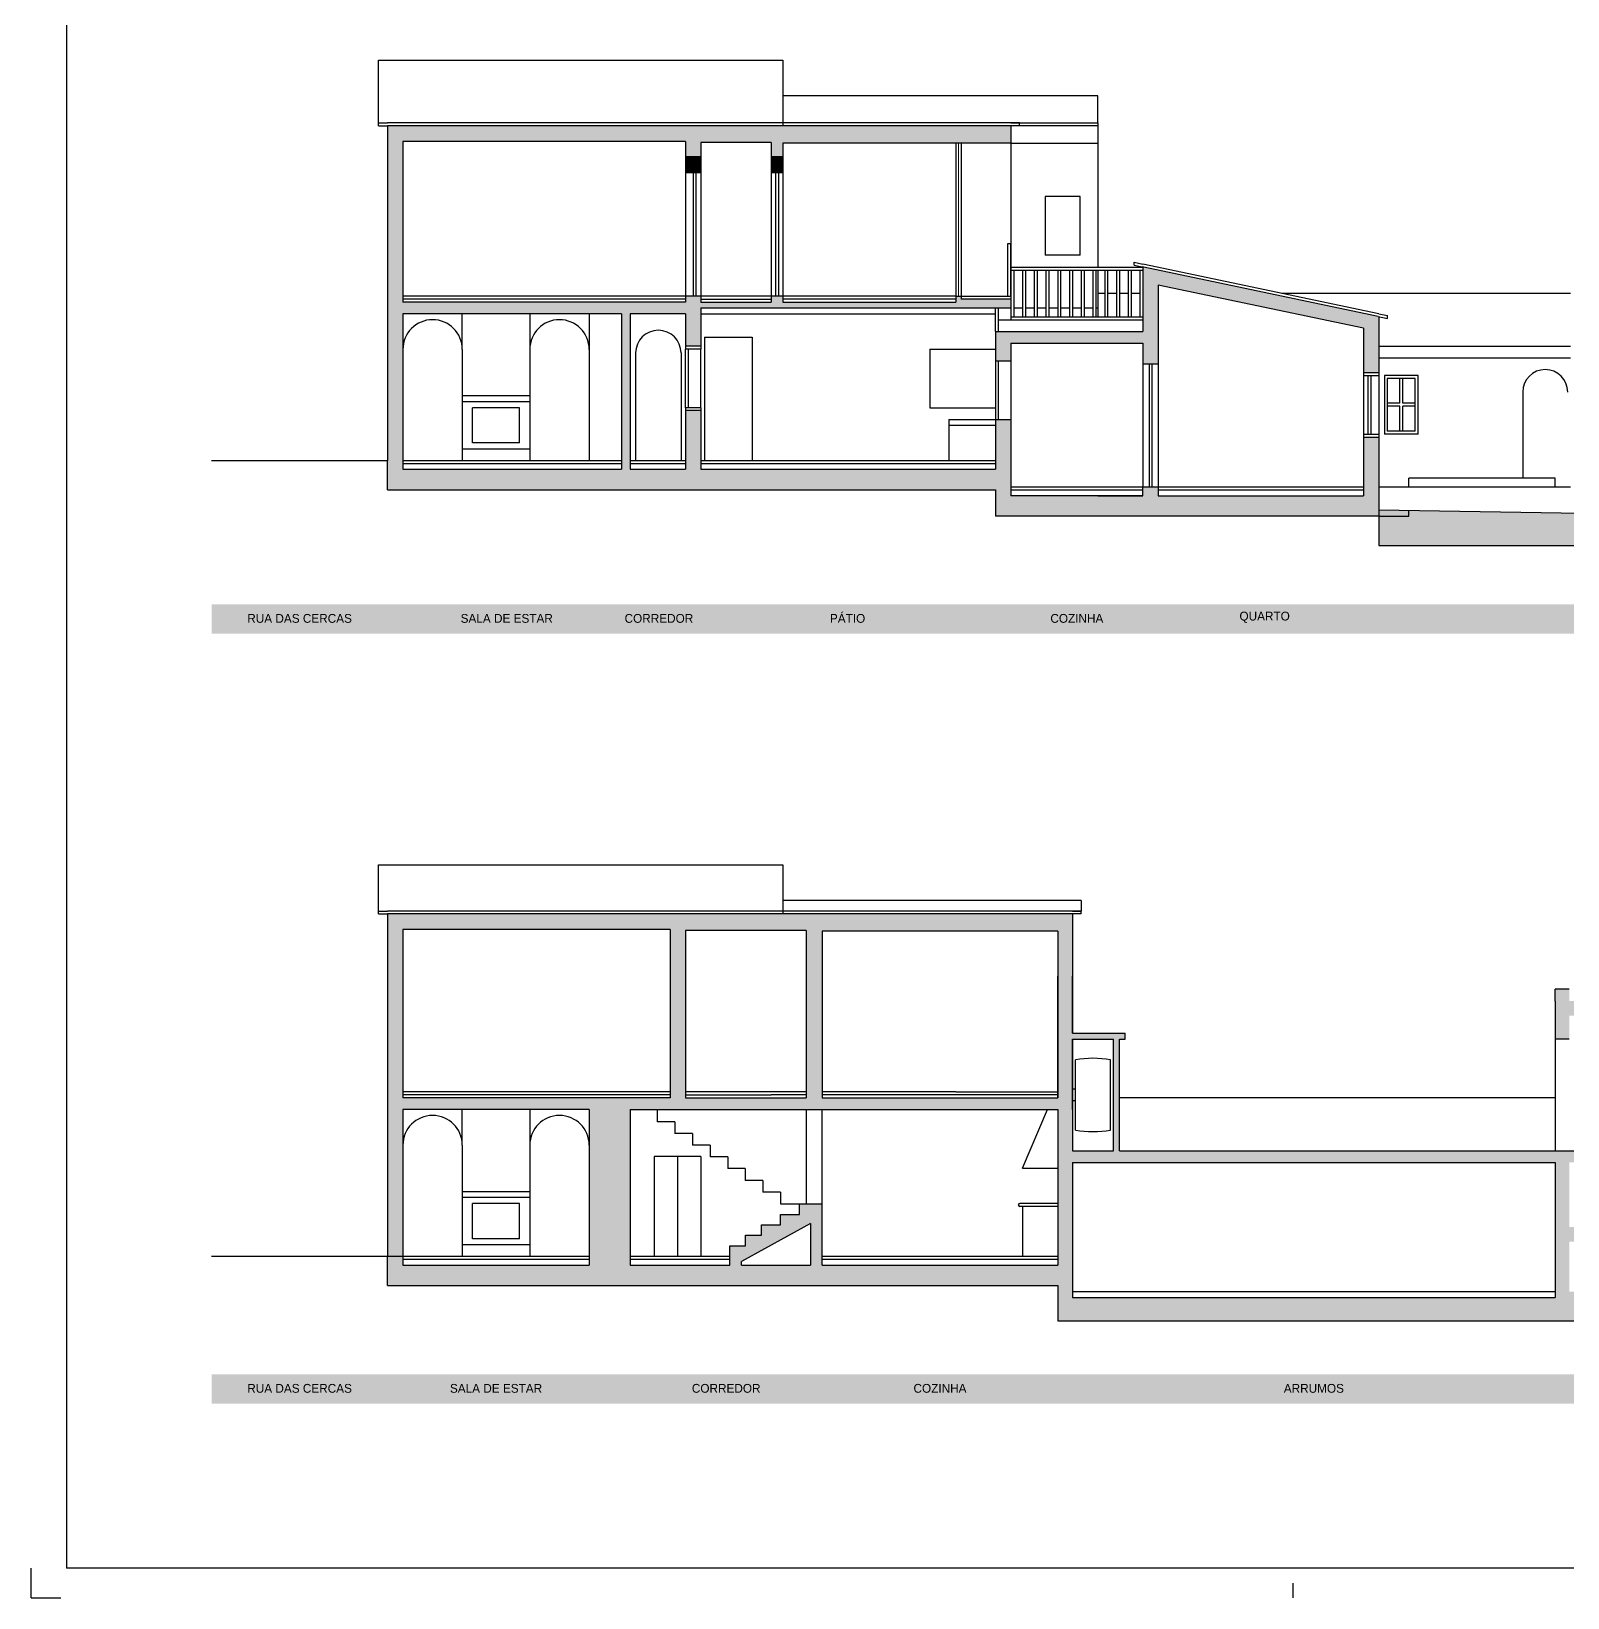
# Model space of a CAD drawing. Header units: metres. Extents: x 0 to 84.5, y 0 to 59.4.
# Drawn here: x 0 to 26.18, y 0 to 26.69 of the extents above; entities that cross this region are included whole.
import ezdxf
from ezdxf.xclip import XClip

# ---------------------------------------------------------------- set-up
doc = ezdxf.new("R2010")
doc.units = ezdxf.units.M
doc.header["$MEASUREMENT"] = 0
doc.header["$XCLIPFRAME"] = 0
doc.set_wipeout_variables(frame=1)
doc.linetypes.add('Wipeout_Contour', pattern=[1, 0, -1])
for name, color, linetype in [('A-Folha rótulo', 7, 'Continuous'), ('A-Percursos', 7, 'Continuous'), ('A-Processo Vinha', 7, 'Continuous')]:
    doc.layers.add(name, color=color, linetype=linetype)

# ---------------------------------------------------------------- blocks, each defined once
blk = doc.blocks.new('Desenho_1_2', base_point=(-0.6638176144193568, -0.4464974306380775))
at = {"color": 254, "linetype": 'Wipeout_Contour', "lineweight": 0, "ltscale": 3.557082242551806}
blk.add_wipeout([(8.881784197001252e-16, 5.806466418789569e-14), (0.845, 5.806466418789569e-14), (0.845, 0.594), (8.881784197001252e-16, 0.594)], dxfattribs=at)
at = {"layer": 'A-Percursos', "linetype": 'Continuous', "lineweight": 0, "ltscale": 1000, "true_color": 0xe5e5e5}
for points in [[(0.06331289433265352, 0.2456918489997806), (0.06331289433265352, 0.248138608956797), (0.1114628962823329, 0.248138608956797), (0.1114628962823329, 0.2456918489997806), (0.1140628934552574, 0.2456918489997806), (0.1140628934552574, 0.2479880284151641), (0.1260628941528529, 0.2479880284151641), (0.1260628941528529, 0.2456918489997806), (0.1280628946885867, 0.2456918489997806), (0.1280628946885867, 0.2478721999396998), (0.1669128933920625, 0.2478721999396998), (0.1669128933920625, 0.2507933768759527), (0.06071289464292229, 0.2507933768759527), (0.06071289464292229, 0.2456918489997806)], [(0.1114628962823329, 0.2456918489997806), (0.1114628962823329, 0.242772200259286), (0.1140628934552574, 0.242772200259286), (0.1140628934552574, 0.2456918489997806)], [(0.1260628941528529, 0.2456918489997806), (0.1260628941528529, 0.242772200259286), (0.1280628946885867, 0.242772200259286), (0.1280628946885867, 0.2456918489997806)], [(0.19201289464292, 0.2102721987800241), (0.19201289464292, 0.2236721987800242), (0.2270128946429201, 0.216318450703197), (0.2270128946429201, 0.2087721987800244), (0.2296127684910992, 0.2087721987800244), (0.2296127684910992, 0.2182855693924787), (0.2295099596878768, 0.2183071702507353), (0.1894128946429201, 0.2267318478210426), (0.1894128946429201, 0.2157721987800243), (0.1643128946429202, 0.2157721987800243), (0.1643128946429202, 0.2107638241597976), (0.1669128946429201, 0.2107638241597976), (0.1669128946429201, 0.2137721987800244), (0.1894128946429201, 0.2137721987800244), (0.1894128946429201, 0.2102721987800241)], [(0.2296127684910992, 0.184272855318047), (0.2347425504127341, 0.184272855318047), (0.2347425504127341, 0.185291006069456), (0.2296127684910992, 0.1853721987800243)], [(0.1013128946429223, 0.169272855318047), (0.06071289464292229, 0.169272855318047), (0.06071289464292229, 0.164272855318047), (0.1013128946429223, 0.164272855318047)], [(0.1125763542273438, 0.164272855318047), (0.1125763542273438, 0.169272855318047), (0.1013128946429223, 0.169272855318047), (0.1013128946429223, 0.164272855318047)], [(0.1656128946429202, 0.169272855318047), (0.1125763542273438, 0.169272855318047), (0.1125763542273438, 0.164272855318047), (0.1656128946429202, 0.164272855318047)], [(0.1907128946429201, 0.164272855318047), (0.1907128946429201, 0.169272855318047), (0.1656128946429202, 0.169272855318047), (0.1656128946429202, 0.164272855318047)], [(0.2296127684910992, 0.169272855318047), (0.1907128946429201, 0.169272855318047), (0.1907128946429201, 0.164272855318047), (0.2296127684910992, 0.164272855318047)], [(0.06331289433265352, 0.1114017191243855), (0.06331289433265352, 0.1138484790814018), (0.108862896282333, 0.1138484790814018), (0.108862896282333, 0.1114017191243855), (0.1114628934552576, 0.1114017191243855), (0.1114628934552576, 0.113697898539769), (0.1320616011353011, 0.113697898539769), (0.1320616011353011, 0.1114017191243855), (0.1347563097325043, 0.1114017191243855), (0.1347563097325043, 0.1135820700643045), (0.1774137146635035, 0.1135820700643045), (0.1774137146635035, 0.1165032470005576), (0.06071289464292229, 0.1165032470005576), (0.06071289464292229, 0.1114017191243855)], [(0.1844137159143612, 0.09516974003315104), (0.1844137159143612, 0.07616974003315102), (0.1854137159143612, 0.07616974003315102), (0.1854137159143612, 0.09516974003315104), (0.1864137159143613, 0.09516974003315104), (0.1864137159143613, 0.09616974003315104), (0.1774137159143612, 0.09616974003315104), (0.1774137159143612, 0.09516974003315104)], [(0.1013128946429223, 0.03807039657117373), (0.06071289464292229, 0.03807039657117373), (0.06071289464292229, 0.03307039657117372), (0.1013128946429223, 0.03307039657117372)], [(0.1125763542273438, 0.03307039657117372), (0.1125763542273438, 0.03807039657117373), (0.1013128946429223, 0.03807039657117373), (0.1013128946429223, 0.03307039657117372)], [(0.1656128946429202, 0.03807039657117373), (0.1125763542273438, 0.03807039657117373), (0.1125763542273438, 0.03307039657117372), (0.1656128946429202, 0.03307039657117372)], [(0.1907128946429201, 0.03307039657117372), (0.1907128946429201, 0.03807039657117373), (0.1656128946429202, 0.03807039657117373), (0.1656128946429202, 0.03307039657117372)], [(0.2296127684910992, 0.03807039657117373), (0.1907128946429201, 0.03807039657117373), (0.1907128946429201, 0.03307039657117372), (0.2296127684910992, 0.03307039657117372)], [(0.3997504584126914, 0.03807039657117373), (0.2296127684910992, 0.03807039657117373), (0.2296127684910992, 0.03307039657117372), (0.3997504584126914, 0.03307039657117372)]]:
    blk.add_hatch(color=254, dxfattribs=at).paths.add_polyline_path(points)
h = blk.add_hatch(color=254, dxfattribs=at)
h.paths.add_polyline_path([(0.06071289464292229, 0.1937721997178442), (0.06071289464292229, 0.1887721983785099), (0.1643128937023313, 0.1887721983785099), (0.1643128937023313, 0.184272855318047), (0.1894128956438564, 0.184272855318047), (0.2296127684910992, 0.184272855318047), (0.2296127684910992, 0.1977721982725048), (0.2270128946417003, 0.1977721982725048), (0.2270128946417003, 0.1877721981106431), (0.1920128953335876, 0.1877721981106431), (0.1920128953335876, 0.1892721997708466), (0.1894128956438564, 0.1892721997708466), (0.1894128956438564, 0.1877721981106431), (0.1669128933920625, 0.1877721981106431), (0.1669128933920625, 0.1937721997178442), (0.1669128933920625, 0.2007638231435873), (0.1643128937023313, 0.2007638231435873), (0.1643128937023313, 0.1922721980576405), (0.1140628934552574, 0.1922721980576405), (0.1140628934552574, 0.2022721982195022), (0.1114628962823329, 0.2022721982195022), (0.1114628962823329, 0.1922721980576405), (0.1020628927576619, 0.1922721980576405), (0.1020628927576619, 0.2187721988640953), (0.1114628962823329, 0.2187721988640953), (0.1114628962823329, 0.2132721986492309), (0.1140628934552574, 0.2132721986492309), (0.1140628934552574, 0.2197721991319621), (0.1669128933920625, 0.2197721991319621), (0.1669128933920625, 0.2212721982753588), (0.1584760289851204, 0.2212721982753588), (0.1584760289851204, 0.2217721996676956), (0.1575128949010047, 0.2217721996676956), (0.1575128949010047, 0.2207721993998287), (0.1280628946885867, 0.2207721993998287), (0.1280628946885867, 0.2217721996676956), (0.1260628941528529, 0.2217721996676956), (0.1260628941528529, 0.2207721993998287), (0.1140628934552574, 0.2207721993998287), (0.1140628934552574, 0.2217721996676956), (0.1114628962823329, 0.2217721996676956), (0.1114628962823329, 0.2207721993998287), (0.06331289433265352, 0.2207721993998287), (0.06331289433265352, 0.2217721996676956), (0.06331289433265352, 0.2456918489997806), (0.06071289464292229, 0.2456918489997806), (0.06071289464292229, 0.2217721996676956)])
h.paths.add_polyline_path([(0.06331289433265352, 0.2187721988640953), (0.1005628961310717, 0.2187721988640953), (0.1005628961310717, 0.1922721980576405), (0.06331289433265352, 0.1922721980576405)], flags=0)
at = {"layer": 'A-Percursos', "linetype": 'Continuous', "lineweight": 0, "ltscale": 1000, "true_color": 0x534e3e}
for points in [[(0.2347425506087364, 0.1842728571314447), (0.2296127680820674, 0.1842728571314447), (0.2296127680820674, 0.1792728550205448), (0.3340796479137792, 0.1792728550205448), (0.355973420469142, 0.1792728550205448), (0.355973420469142, 0.180372199173565), (0.355973420469142, 0.183372198933767), (0.3340796479137792, 0.1837187225292128), (0.2347425506087364, 0.1852910040284732)], [(0.355973420469142, 0.164272855318047), (0.355973420469142, 0.169272855318047), (0.2296127684910992, 0.169272855318047), (0.2296127684910992, 0.164272855318047)]]:
    blk.add_hatch(color=59, dxfattribs=at).paths.add_polyline_path(points)
at = {"layer": 'A-Percursos', "linetype": 'Continuous', "lineweight": 0, "ltscale": 1000}
for points in [[(0.06071289464292229, 0.164272855318047), (0.06071289464292229, 0.169272855318047), (0.03071289464292237, 0.169272855318047), (0.03071289464292237, 0.164272855318047)], [(0.06071289464292229, 0.03307039657117372), (0.06071289464292229, 0.03807039657117373), (0.03071289464292237, 0.03807039657117373), (0.03071289464292237, 0.03307039657117372)]]:
    blk.add_hatch(color=9, dxfattribs=at).paths.add_polyline_path(points)
at = {"layer": 'A-Percursos', "linetype": 'Continuous', "lineweight": 0, "ltscale": 1000, "true_color": 0xe5e5e5}
h = blk.add_hatch(color=254, dxfattribs=at)
h.paths.add_polyline_path([(0.06071289464292229, 0.05316974003315106), (0.125826839401971, 0.05316974003315106), (0.1595154224663012, 0.05316974003315106), (0.1749220890953606, 0.05316974003315106), (0.1749220890953606, 0.04716974003315105), (0.2257909165483938, 0.04716974003315105), (0.3997504584126914, 0.04716974003315105), (0.3997504584126914, 0.06116974003315101), (0.3978278618307935, 0.06116974003315101), (0.3978278618307935, 0.05216974003315106), (0.3978278618307935, 0.05116974003315106), (0.3679885724272802, 0.05116974003315106), (0.3679885724272802, 0.05216974003315106), (0.3679885724272802, 0.07216974003315102), (0.3660751702534548, 0.07216974003315102), (0.3660751702534548, 0.05216974003315106), (0.3660751702534548, 0.05116974003315106), (0.326659085472669, 0.05116974003315106), (0.326659085472669, 0.05216974003315106), (0.326659085472669, 0.1016697400331511), (0.326659085472669, 0.1036697400331511), (0.3242673327553888, 0.1036697400331511), (0.3242673327553888, 0.1016697400331511), (0.2620817621060892, 0.1016697400331511), (0.2620817621060892, 0.1036697400331511), (0.2596900093888082, 0.1036697400331511), (0.2596900093888082, 0.1016697400331511), (0.2596900093888082, 0.09516974003315104), (0.2620817621060892, 0.09516974003315104), (0.2620817621060892, 0.09916974003315104), (0.3242673327553888, 0.09916974003315104), (0.3242673327553888, 0.07616974003315102), (0.2596900093888082, 0.07616974003315102), (0.2257909165483938, 0.07616974003315102), (0.1774137159143612, 0.07616974003315102), (0.1774137159143612, 0.1135820700643045), (0.1749262930883904, 0.1135820700643045), (0.1749262930883904, 0.08516974003315114), (0.1595154224663012, 0.08516974003315114), (0.1347563096868393, 0.08516974003315114), (0.1347563096868393, 0.1114017191243855), (0.1320616016253697, 0.1114017191243855), (0.1320616016253697, 0.08516974003315114), (0.1260628948396167, 0.08516974003315114), (0.125826839401971, 0.08516974003315114), (0.1114628946429217, 0.08516974003315114), (0.1114628946429217, 0.1114017191243855), (0.1088628946429216, 0.1114017191243855), (0.1088628946429216, 0.08516974003315114), (0.06331289464292222, 0.08516974003315114), (0.06331289464292222, 0.1114017191243855), (0.06071289464292229, 0.1114017191243855), (0.06071289464292229, 0.08616974003315103), (0.06071289464292229, 0.05816974003315101)])
h.paths.add_polyline_path([(0.09506289464292295, 0.05666974003315095), (0.06331289464292222, 0.05666974003315095), (0.06331289464292222, 0.08316974003315103), (0.09506289464292295, 0.08316974003315103)], flags=0)
h.paths.add_polyline_path([(0.1020628946429223, 0.08316974003315103), (0.125826839401971, 0.08316974003315103), (0.1347563096868393, 0.08316974003315103), (0.1595154224663012, 0.08316974003315103), (0.1749262930883904, 0.08316974003315103), (0.1749262930883904, 0.05666974003315095), (0.1595154224663012, 0.05666974003315095), (0.1347563096868393, 0.05666974003315095), (0.1347563096868393, 0.06710643380310588), (0.1309194086374501, 0.06710643380310588), (0.1309194086374499, 0.06531909504911493), (0.127663700783761, 0.06531909504911493), (0.127663700783761, 0.06353175629512398), (0.125826839401971, 0.06353175629512398), (0.1244079929300722, 0.06353175629512398), (0.124407992930072, 0.06174441754113302), (0.121713284868602, 0.06174441754113302), (0.121713284868602, 0.05995707878714207), (0.1190185768071343, 0.05995707878714207), (0.1190185768071342, 0.05666974003315095), (0.1020628946429223, 0.05666974003315095)], flags=0)
h.paths.add_polyline_path([(0.125826839401971, 0.05666974003315095), (0.1210185768071342, 0.05666974003315095), (0.1210185768071342, 0.05729412761682973), (0.125826839401971, 0.05993379753235339), (0.1327563096868394, 0.06373798124335206), (0.1327563096868394, 0.05666974003315095)], flags=0)
h.paths.add_polyline_path([(0.1774137159143612, 0.05816974003315101), (0.1774137159143612, 0.07416974003315102), (0.2257909165483938, 0.07416974003315102), (0.2596900093888082, 0.07416974003315102), (0.2596900093888082, 0.05116974003315106), (0.2257909165483938, 0.05116974003315106), (0.1774137159143612, 0.05116974003315106)], flags=0)
h.paths.add_polyline_path([(0.2620817621060892, 0.06466974003315107), (0.2620817621060892, 0.07416974003315102), (0.3242673327553888, 0.07416974003315102), (0.3242673327553888, 0.05216974003315106), (0.2620817621060892, 0.05216974003315106), (0.2620817621060892, 0.06066974003315107), (0.267821968627563, 0.06066974003315107), (0.267821968627563, 0.06316974003315101), (0.2620817621060892, 0.06316974003315101)], flags=0)
at = {"layer": 'A-Folha rótulo', "linetype": 'Continuous', "ltscale": 1000}
for p, q in [((0.005999997615812817, 0.5889999967963047), (0.005999997615812817, 0.005000006407563483)), ((8.881784197001252e-16, 5.806466418789569e-14), (8.881784197001252e-16, 0.004999993816070266)), ((8.881784197001252e-16, 5.806466418789569e-14), (8.881784197001252e-16, 0.004999993816070266)), ((8.881784197001252e-16, 5.806466418789569e-14), (8.881784197001252e-16, 0.004999993816070266)), ((8.881784197001252e-16, 5.806466418789569e-14), (8.881784197001252e-16, 0.004999993816070266)), ((8.881784197001252e-16, 5.806466418789569e-14), (8.881784197001252e-16, 0.004999993816070266)), ((0.8389990454307036, 0.005000006407563483), (0.005998562185586081, 0.005000006407563483)), ((8.881784197001252e-16, 5.806466418789569e-14), (0.00499999381601309, 5.806466418789569e-14)), ((0.2149999985098831, 5.806466418789569e-14), (0.2149999985098831, 0.002500003203810774))]:
    blk.add_line(p, q, dxfattribs=at)
at = {"layer": 'A-Percursos', "linetype": 'Continuous', "ltscale": 1000}
for p, q in [((0.05918649014734365, 0.2619931384558192), (0.1280628898147493, 0.2619931384558192)), ((0.05918649014734365, 0.2512942096268131), (0.05918649014734365, 0.2619931384558192)), ((0.1280628898147493, 0.2619931384558192), (0.1280628898147493, 0.250793987375782)), ((0.1817539486624712, 0.255924013542246), (0.1280628898147493, 0.255924013542246)), ((0.1817539486624712, 0.2512942096268131), (0.1817539486624712, 0.255924013542246)), ((0.05918649014734365, 0.2512942096268131), (0.06071289391257265, 0.2512942096268131)), ((0.05918649014734365, 0.2507933703926143), (0.05918649014734365, 0.2512942096268131)), ((0.1669128970418194, 0.2512942096268131), (0.06071289391257265, 0.2512942096268131)), ((0.1669128970418194, 0.2512942096268131), (0.1817539486624712, 0.2512942096268131)), ((0.1684103907386222, 0.2512942096268131), (0.1669128970418194, 0.2512942096268131)), ((0.1684103907386222, 0.2507933703926143), (0.1684103907386222, 0.2512942096268131)), ((0.1817539486624712, 0.2512942096268131), (0.1817539486624712, 0.2456918513667936)), ((0.05918649014734365, 0.2507933703926143), (0.06068398384414644, 0.2507950450612123)), ((0.1669128970418194, 0.2507933703926143), (0.06068398384414644, 0.2507950450612123)), ((0.06071289391257265, 0.2507933703926143), (0.06071289391257265, 0.2456918513667936)), ((0.1669128970418194, 0.2507933703926143), (0.1669128970418194, 0.2456918513667936)), ((0.1817539486624712, 0.2507933703926143), (0.1669128970418194, 0.2507933703926143)), ((0.06071289391257265, 0.2456918513667936), (0.06071289391257265, 0.2217721946302703)), ((0.06331289875545465, 0.2481386051457317), (0.06331289875545465, 0.2456918513667936)), ((0.1114628947321372, 0.2481386051457317), (0.06331289875545465, 0.2481386051457317)), ((0.06331289875545465, 0.2456918513667936), (0.06331289875545465, 0.2207722034219638)), ((0.1114628947321372, 0.2481386051457317), (0.1114628947321372, 0.2456918513667936)), ((0.1114628947321372, 0.2456918513667936), (0.1114628947321372, 0.2217721946302703)), ((0.1140628995750192, 0.2479880234783498), (0.1140628995750192, 0.2456918513667936)), ((0.1260628948066431, 0.2479880234783498), (0.1140628995750192, 0.2479880234783498)), ((0.1140628995750192, 0.2456918513667936), (0.1140628995750192, 0.2207722034219638)), ((0.1260628948066431, 0.2479880234783498), (0.1260628948066431, 0.2456918513667936)), ((0.1260628948066431, 0.2456918513667936), (0.1260628948066431, 0.2207722034219638)), ((0.1669128970418194, 0.2478721943322467), (0.1280628898147493, 0.2478721943322467)), ((0.1280628898147493, 0.2478721943322467), (0.1280628898147493, 0.2456918513667936)), ((0.1280628898147493, 0.2456918513667936), (0.1280628898147493, 0.2207722034219638)), ((0.1575128940615843, 0.2478721943322467), (0.1575128940615843, 0.2456918513667936)), ((0.1575128940615843, 0.2456918513667936), (0.1575128940615843, 0.2207722034219638)), ((0.1584760299692447, 0.2478721943322467), (0.1584760299692447, 0.2456918513667936)), ((0.1584760299692447, 0.2456918513667936), (0.1584760299692447, 0.221272199026117)), ((0.1669128970418194, 0.2478721943322467), (0.1817539486624712, 0.2478721943322467)), ((0.1669128970418194, 0.2456918513667936), (0.1669128970418194, 0.2217721946302703)), ((0.1817539486624712, 0.2456918513667936), (0.1817539486624712, 0.2267318453020152)), ((0.1140628995750192, 0.2427721988771052), (0.1114628947321372, 0.2427721988771052)), ((0.1127628908578316, 0.2427721988771052), (0.1127628908578316, 0.2217721946302703)), ((0.1132628990534781, 0.2427721988771052), (0.1132628990534781, 0.2217721946302703)), ((0.1280628898147493, 0.2427721988771052), (0.1260628948066431, 0.2427721988771052)), ((0.1268128945086196, 0.2427721988771052), (0.1268128945086196, 0.2217721946302703)), ((0.1273128901127729, 0.2427721988771052), (0.1273128901127729, 0.2217721946302703)), ((0.1787539498545652, 0.2387721962693996), (0.1727539522387533, 0.2387721962693996)), ((0.1727539522387533, 0.2387721962693996), (0.1727539522387533, 0.2287721960458819)), ((0.1787539498545652, 0.2287721960458819), (0.1787539498545652, 0.2387721962693996)), ((0.1664128888461729, 0.2217721946302703), (0.1664128888461729, 0.2307722036454814)), ((0.1664128888461729, 0.2307722036454814), (0.1669128970418194, 0.2307722036454814)), ((0.1669128970418194, 0.2217721946302703), (0.1669128970418194, 0.2307722036454814)), ((0.1787539498545652, 0.2287721960458819), (0.1727539522387533, 0.2287721960458819)), ((0.1879449466388916, 0.2275511863571377), (0.1894129006926073, 0.2272427703222808)), ((0.1879449466388916, 0.2270402739283653), (0.1879449466388916, 0.2275511863571377)), ((0.1879449466388916, 0.2270402739283653), (0.1893100911504906, 0.2267534523043756)), ((0.229612766358511, 0.2187964848127798), (0.1894129006926073, 0.2272427703222808)), ((0.1669128970418194, 0.2267318453020152), (0.1894129006926073, 0.2267318453020152)), ((0.1669128970418194, 0.2262318496978619), (0.1894129006926073, 0.2262318496978619)), ((0.1674128926459726, 0.2262318496978619), (0.1674128926459726, 0.2182318444824506)), ((0.168884888569011, 0.2262318496978619), (0.168884888569011, 0.2182318444824506)), ((0.1693848967646575, 0.2262318496978619), (0.1693848967646575, 0.2182318444824506)), ((0.1708876914801047, 0.2262318496978619), (0.1708876914801047, 0.2182318444824506)), ((0.1713876870842579, 0.2262318496978619), (0.1713876870842579, 0.2182318444824506)), ((0.1728904943911983, 0.2262318496978619), (0.1728904943911983, 0.2182318444824506)), ((0.1733904899953515, 0.2262318496978619), (0.1733904899953515, 0.2182318444824506)), ((0.1748932973022919, 0.2262318496978619), (0.1748932973022919, 0.2182318444824506)), ((0.1753932929064452, 0.2262318496978619), (0.1753932929064452, 0.2182318444824506)), ((0.1768960876218923, 0.2262318496978619), (0.1768960876218923, 0.2182318444824506)), ((0.1773960958175388, 0.2262318496978619), (0.1773960958175388, 0.2182318444824506)), ((0.1788988905329859, 0.2262318496978619), (0.1788988905329859, 0.2182318444824506)), ((0.1793988987286324, 0.2262318496978619), (0.1793988987286324, 0.2182318444824506)), ((0.1809016934440796, 0.2262318496978619), (0.1809016934440796, 0.2182318444824506)), ((0.1814016890482328, 0.2262318496978619), (0.1814016890482328, 0.2182318444824506)), ((0.1817539486624712, 0.2262318496978619), (0.1817539486624712, 0.219772199622164)), ((0.1829044963551732, 0.2262318496978619), (0.1829044963551732, 0.2182318444824506)), ((0.1834044919593264, 0.2262318496978619), (0.1834044919593264, 0.2182318444824506)), ((0.1849072992662668, 0.2262318496978619), (0.1849072992662668, 0.2182318444824506)), ((0.1854072948704201, 0.2262318496978619), (0.1854072948704201, 0.2182318444824506)), ((0.1869100895858672, 0.2262318496978619), (0.1869100895858672, 0.2182318444824506)), ((0.1874100977815137, 0.2262318496978619), (0.1874100977815137, 0.2182318444824506)), ((0.1889128924969609, 0.2262318496978619), (0.1889128924969609, 0.2182318444824506)), ((0.2295099568163943, 0.2183071667948746), (0.1893100911504906, 0.2267534523043756)), ((0.1894129006926073, 0.2267318453020152), (0.1894129006926073, 0.2157721970144584)), ((0.1894129006926073, 0.2267318453020152), (0.1894129006926073, 0.2177318488782974)), ((0.06071289391257265, 0.2217721946302703), (0.06071289391257265, 0.1937722015593168)), ((0.1114628947321372, 0.2217721946302703), (0.06331289875545465, 0.2217721946302703)), ((0.1114628947321372, 0.2217721946302703), (0.1114628947321372, 0.2207722034219638)), ((0.1575128940615843, 0.2217721946302703), (0.1114628947321372, 0.2217721946302703)), ((0.1575128940615843, 0.2217721946302703), (0.1584760299692447, 0.2217721946302703)), ((0.1584760299692447, 0.2217721946302703), (0.1669128970418194, 0.2217721946302703)), ((0.1669128970418194, 0.2217721946302703), (0.1669128970418194, 0.219772199622164)), ((0.1817539486624712, 0.2222722028259168), (0.1829044963551732, 0.2222722028259168)), ((0.1834044919593264, 0.2222722028259168), (0.1849072992662668, 0.2222722028259168)), ((0.1854072948704201, 0.2222722028259168), (0.1869100895858672, 0.2222722028259168)), ((0.1874100977815137, 0.2222722028259168), (0.1889128924969609, 0.2222722028259168)), ((0.1920128929439961, 0.2236722005907404), (0.1920128929439961, 0.1877722039435049)), ((0.2270129000220544, 0.2163184537646908), (0.1920128929439961, 0.2236722005907404)), ((0.2130701884849683, 0.2222722028259168), (0.2622787764793893, 0.2222722028259168)), ((0.1114628947321372, 0.221272199026117), (0.06331289875545465, 0.221272199026117)), ((0.1114628947321372, 0.2207722034219638), (0.06331289875545465, 0.2207722034219638)), ((0.1140628995750192, 0.221272199026117), (0.1260628948066431, 0.221272199026117)), ((0.1140628995750192, 0.2207722034219638), (0.1260628948066431, 0.2207722034219638)), ((0.1140628995750192, 0.219772199622164), (0.1140628995750192, 0.2127721982065524)), ((0.1140628995750192, 0.219772199622164), (0.1669128970418194, 0.219772199622164)), ((0.1575128940615843, 0.221272199026117), (0.1280628898147493, 0.221272199026117)), ((0.1280628898147493, 0.2207722034219638), (0.1575128940615843, 0.2207722034219638)), ((0.1669128970418194, 0.221272199026117), (0.1584760299692447, 0.221272199026117)), ((0.1643128921989374, 0.2157721970144584), (0.1643128921989374, 0.219772199622164)), ((0.1648129003945838, 0.2157721970144584), (0.1648129003945838, 0.219772199622164)), ((0.1669128970418194, 0.219772199622164), (0.1669128970418194, 0.2177318488782974)), ((0.1674128926459726, 0.219772199622164), (0.168884888569011, 0.219772199622164)), ((0.1693848967646575, 0.219772199622164), (0.1708876914801047, 0.219772199622164)), ((0.1713876870842579, 0.219772199622164), (0.1728904943911983, 0.219772199622164)), ((0.1733904899953515, 0.219772199622164), (0.1748932973022919, 0.219772199622164)), ((0.1753932929064452, 0.219772199622164), (0.1768960876218923, 0.219772199622164)), ((0.1773960958175388, 0.219772199622164), (0.1788988905329859, 0.219772199622164)), ((0.1793988987286324, 0.219772199622164), (0.1809016934440796, 0.219772199622164)), ((0.1814016890482328, 0.219772199622164), (0.1817539486624712, 0.219772199622164)), ((0.1817539486624712, 0.219772199622164), (0.1817539486624712, 0.2182318444824506)), ((0.06331289875545465, 0.2187721958223643), (0.06331289875545465, 0.1922722021553639)), ((0.1005628923479492, 0.2187721958223643), (0.06331289875545465, 0.2187721958223643)), ((0.07343789473213728, 0.2127117590391108), (0.07343789473213728, 0.2187721958223643)), ((0.08493789435960789, 0.2187721958223643), (0.08493789435960789, 0.1937722015593168)), ((0.09506289033629052, 0.2187721958223643), (0.09506289033629052, 0.1937722015593168)), ((0.1005628923479492, 0.2187721958223643), (0.1005628923479492, 0.1922722021553639)), ((0.1114628947321372, 0.2187721958223643), (0.1020628917519022, 0.2187721958223643)), ((0.1020628917519022, 0.2187721958223643), (0.1020628917519022, 0.1922722021553639)), ((0.1114628947321372, 0.2187721958223643), (0.1114628947321372, 0.2127721982065524)), ((0.1140628995750192, 0.2187721958223643), (0.1643128921989374, 0.2187721958223643)), ((0.1648129003945838, 0.2177318488782974), (0.1894129006926073, 0.2177318488782974)), ((0.1669128970418194, 0.2182318444824506), (0.1894129006926073, 0.2182318444824506)), ((0.2270129000220544, 0.2163184537646908), (0.2270129000220544, 0.1877722039435049)), ((0.2295099568163943, 0.2183071667948746), (0.2310807204122268, 0.2179771437576574)), ((0.229612766358511, 0.2187964848127798), (0.2310807204122268, 0.2184880561864298)), ((0.229612766358511, 0.2182855723840074), (0.229612766358511, 0.1842728516975998)), ((0.2310807204122268, 0.2179771437576574), (0.2310807204122268, 0.2184880561864298)), ((0.1146903714565013, 0.2147721932146586), (0.1146903714565013, 0.1937722015593168)), ((0.1146903714565013, 0.2147721932146586), (0.1228223355208266, 0.2147721932146586)), ((0.1228223355208266, 0.2147721932146586), (0.1228223355208266, 0.1937722015593168)), ((0.1643128921989374, 0.2157721970144584), (0.1643128921989374, 0.1922722021553639)), ((0.1643128921989374, 0.2157721970144584), (0.1894129006926073, 0.2157721970144584)), ((0.1669128970418194, 0.2137722020063521), (0.1894129006926073, 0.2137722020063521)), ((0.1669128970418194, 0.2137722020063521), (0.1669128970418194, 0.1937722015593168)), ((0.1894129006926073, 0.2137722020063521), (0.1894129006926073, 0.1892722033474579)), ((0.07343789473213728, 0.2127117590391108), (0.07343789473213728, 0.1937722015593168)), ((0.1029628939125726, 0.2120971934381762), (0.1029628939125726, 0.1937722015593168)), ((0.1107128950301607, 0.2120971934381762), (0.1107128950301607, 0.1937722015593168)), ((0.1140628995750192, 0.2132721938107056), (0.1114628947321372, 0.2132721938107056)), ((0.1140628995750192, 0.2127721982065524), (0.1114628947321372, 0.2127721982065524)), ((0.1114628947321372, 0.2027721979830347), (0.1114628947321372, 0.2127721982065524)), ((0.1119628903362905, 0.2027721979830347), (0.1119628903362905, 0.2127721982065524)), ((0.1140628995750192, 0.2027721979830347), (0.1140628995750192, 0.2127721982065524)), ((0.1531007592893935, 0.2127721982065524), (0.1531007592893935, 0.2027721979830347)), ((0.1531007592893935, 0.2127721982065524), (0.1643128921989374, 0.2127721982065524)), ((0.229612766358511, 0.2132721938107056), (0.2622787764793893, 0.2132721938107056)), ((0.229612766358511, 0.2112721988025994), (0.2622787764793893, 0.2112721988025994)), ((0.1643128921989374, 0.2107638298554568), (0.1669128970418194, 0.2107638298554568)), ((0.1648129003945838, 0.2007638296319392), (0.1648129003945838, 0.2107638298554568)), ((0.1894129006926073, 0.2102721950027996), (0.1920128929439961, 0.2102721950027996)), ((0.1904628927204785, 0.2102721950027996), (0.1904628927204785, 0.1892722033474579)), ((0.1909629009161249, 0.2102721950027996), (0.1909629009161249, 0.1892722033474579)), ((0.2270129000220544, 0.2087721955988467), (0.229612766358511, 0.2087721955988467)), ((0.2270129000220544, 0.2082721999946934), (0.229612766358511, 0.2082721999946934)), ((0.2278128375861294, 0.1982721997711758), (0.2278128375861294, 0.2082721999946934)), ((0.2283128331902827, 0.1982721997711758), (0.2283128331902827, 0.2082721999946934)), ((0.2305694680131375, 0.2082721999946934), (0.2305694680131375, 0.1982721997711758)), ((0.2363096779408966, 0.2082721999946934), (0.2305694680131375, 0.2082721999946934)), ((0.2363096779408966, 0.1982721997711758), (0.2363096779408966, 0.2082721999946934)), ((0.2310694636172907, 0.2077722043905402), (0.2310694636172907, 0.1987721953753291)), ((0.2358096823367433, 0.2077722043905402), (0.2310694636172907, 0.2077722043905402)), ((0.2331895688791938, 0.2035221976850112), (0.2331895688791938, 0.2077722043905402)), ((0.2336895770748403, 0.2035221976850112), (0.2336895770748403, 0.2077722043905402)), ((0.2358096823367433, 0.1987721953753291), (0.2358096823367433, 0.2077722043905402)), ((0.08493789435960789, 0.204772192991141), (0.07343789473213728, 0.204772192991141)), ((0.08493789435960789, 0.2037722017828345), (0.07343789473213728, 0.2037722017828345)), ((0.2331895688791938, 0.2035221976850112), (0.2310694636172907, 0.2035221976850112)), ((0.2331895688791938, 0.203022202080858), (0.2310694636172907, 0.203022202080858)), ((0.2331895688791938, 0.1987721953753291), (0.2331895688791938, 0.203022202080858)), ((0.2358096823367433, 0.2035221976850112), (0.2336895770748403, 0.2035221976850112)), ((0.2358096823367433, 0.203022202080858), (0.2336895770748403, 0.203022202080858)), ((0.2336895770748403, 0.1987721953753291), (0.2336895770748403, 0.203022202080858)), ((0.2541468124150639, 0.2054453971759871), (0.2541468124150639, 0.1907886094670726)), ((0.08318789085783167, 0.2027721979830347), (0.07518789823391349, 0.2027721979830347)), ((0.07518789823391349, 0.1967722003672228), (0.07518789823391349, 0.2027721979830347)), ((0.08318789085783167, 0.1967722003672228), (0.08318789085783167, 0.2027721979830347)), ((0.1140628995750192, 0.2027721979830347), (0.1114628947321372, 0.2027721979830347)), ((0.1114628947321372, 0.2027721979830347), (0.1114628947321372, 0.1922722021553639)), ((0.1140628995750192, 0.2022722023788815), (0.1114628947321372, 0.2022722023788815)), ((0.1140628995750192, 0.2027721979830347), (0.1140628995750192, 0.1922722021553639)), ((0.1531007592893935, 0.2027721979830347), (0.1643128921989374, 0.2027721979830347)), ((0.1563629003945839, 0.2007638296319392), (0.1563629003945839, 0.1937722015593168)), ((0.1563629003945839, 0.2007638296319392), (0.1669128970418194, 0.2007638296319392)), ((0.1563629003945839, 0.1997721991751288), (0.1643128921989374, 0.1997721991751288)), ((0.2270129000220544, 0.1982721997711758), (0.229612766358511, 0.1982721997711758)), ((0.2270129000220544, 0.1977722041670225), (0.229612766358511, 0.1977722041670225)), ((0.2363096779408966, 0.1982721997711758), (0.2305694680131375, 0.1982721997711758)), ((0.2358096823367433, 0.1987721953753291), (0.2310694636172907, 0.1987721953753291)), ((0.07343789473213728, 0.1957721965674231), (0.08493789435960789, 0.1957721965674231)), ((0.08318789085783167, 0.1967722003672228), (0.07518789823391349, 0.1967722003672228)), ((0.03071289324201978, 0.1937722015593168), (0.06071289391257265, 0.1937722015593168)), ((0.06071289391257265, 0.1887721951518114), (0.06071289391257265, 0.1937722015593168)), ((0.06331289875545465, 0.1937722015593168), (0.1005628923479492, 0.1937722015593168)), ((0.06331289875545465, 0.1932721933636704), (0.1005628923479492, 0.1932721933636704)), ((0.06331289875545465, 0.1922722021553639), (0.1005628923479492, 0.1922722021553639)), ((0.1020628917519022, 0.1937722015593168), (0.1114628947321372, 0.1937722015593168)), ((0.1020628917519022, 0.1932721933636704), (0.1114628947321372, 0.1932721933636704)), ((0.1020628917519022, 0.1922722021553639), (0.1114628947321372, 0.1922722021553639)), ((0.1140628995750192, 0.1937722015593168), (0.1643128921989374, 0.1937722015593168)), ((0.1140628995750192, 0.1932721933636704), (0.1643128921989374, 0.1932721933636704)), ((0.1140628995750192, 0.1922722021553639), (0.1643128921989374, 0.1922722021553639)), ((0.1669128970418194, 0.1937722015593168), (0.1669128970418194, 0.1877722039435049)), ((0.2347425532866039, 0.1892722033474579), (0.2347425532866039, 0.1907886094670726)), ((0.2596888322395877, 0.1907886094670726), (0.2347425532866039, 0.1907886094670726)), ((0.2596888322395877, 0.1892722033474579), (0.2596888322395877, 0.1907886094670726)), ((0.06071289391257265, 0.1887721951518114), (0.1643128921989374, 0.1887721951518114)), ((0.1643128921989374, 0.1887721951518114), (0.1643128921989374, 0.1842728516975998)), ((0.1669128970418194, 0.1892722033474579), (0.1920128929439961, 0.1892722033474579)), ((0.1669128970418194, 0.1887721951518114), (0.1894129006926073, 0.1887721951518114)), ((0.1894129006926073, 0.1877722039435049), (0.1669128970418194, 0.1877722039435049)), ((0.1817539486624712, 0.1877722039435049), (0.1894129006926073, 0.1877722039435049)), ((0.1894129006926073, 0.1877722039435049), (0.1894129006926073, 0.1892722033474579)), ((0.1920128929439961, 0.1892722033474579), (0.2270129000220544, 0.1892722033474579)), ((0.1920128929439961, 0.1887721951518114), (0.2270129000220544, 0.1887721951518114)), ((0.1920128929439961, 0.1877722039435049), (0.2270129000220544, 0.1877722039435049)), ((0.1920128929439961, 0.1877722039435049), (0.2270129000220544, 0.1877722039435049)), ((0.229612766358511, 0.1892722033474579), (0.2622787764793893, 0.1892722033474579)), ((0.229612766358511, 0.1842728516975998), (0.1643128921989374, 0.1842728516975998)), ((0.229612766358511, 0.1853722023788815), (0.3559734247967485, 0.183372194779282)), ((0.229612766358511, 0.1842728516975998), (0.229612766358511, 0.1792728578815876)), ((0.229612766358511, 0.1842728516975998), (0.2347425532866039, 0.1842728516975998)), ((0.2347425532866039, 0.1842728516975998), (0.2347425532866039, 0.1852909998391252)), ((0.229612766358511, 0.1792728578815876), (0.3559734247967485, 0.1792728578815876)), ((0.05918649014734365, 0.1248906771541718), (0.1280628898147493, 0.1248906771541718)), ((0.05918649014734365, 0.1170040835181658), (0.05918649014734365, 0.1248906771541718)), ((0.1280628898147493, 0.1248906771541718), (0.1280628898147493, 0.1165038612671347)), ((0.1789112050133521, 0.1188215648320919), (0.1280628898147493, 0.1188215648320919)), ((0.1789112050133521, 0.1188215648320919), (0.1789112050133521, 0.1170040835181658)), ((0.05918649014734365, 0.1170040835181658), (0.06071289391257265, 0.1170040835181658)), ((0.05918649014734365, 0.1165032442839671), (0.05918649014734365, 0.1170040835181658)), ((0.05918649014734365, 0.1165032442839671), (0.06068398384414644, 0.1165049189525649)), ((0.1774137113165493, 0.1165032442839671), (0.06068398384414644, 0.1165049189525649)), ((0.1774137113165493, 0.1170040835181658), (0.06071289391257265, 0.1170040835181658)), ((0.06071289391257265, 0.1165032442839671), (0.06071289391257265, 0.1114017252581463)), ((0.1774137113165493, 0.1170040835181658), (0.1789112050133521, 0.1170040835181658)), ((0.1789112050133521, 0.1170040835181658), (0.1774137113165493, 0.1170040835181658)), ((0.1774137113165493, 0.1165032442839671), (0.1774137113165493, 0.09616974554758675)), ((0.1789112050133521, 0.1165032442839671), (0.1774137113165493, 0.1165032442839671)), ((0.1789112050133521, 0.1165032442839671), (0.1789112050133521, 0.1170040835181658)), ((0.06331289875545465, 0.1138484790370844), (0.06331289875545465, 0.1114017252581463)), ((0.1088628898892552, 0.1138484790370844), (0.06331289875545465, 0.1138484790370844)), ((0.1088628898892552, 0.1138484790370844), (0.1088628898892552, 0.1114017252581463)), ((0.1114628947321372, 0.1136978973697025), (0.1114628947321372, 0.1114017252581463)), ((0.1320615954986537, 0.1136978973697025), (0.1114628947321372, 0.1136978973697025)), ((0.1320615954986537, 0.1136978973697025), (0.1320615954986537, 0.1114017252581463)), ((0.1749262870145204, 0.1135820682235994), (0.1347563135535139, 0.1135820682235994)), ((0.1347563135535139, 0.1135820682235994), (0.1347563135535139, 0.1114017252581463)), ((0.1749262870145204, 0.1135820682235994), (0.1749262870145204, 0.08516974152426941)), ((0.06071289391257265, 0.1114017252581463), (0.06071289391257265, 0.08616974532406912)), ((0.06331289875545465, 0.1114017252581463), (0.06331289875545465, 0.08516974152426941)), ((0.1088628898892552, 0.1114017252581463), (0.1088628898892552, 0.08516974152426941)), ((0.1114628947321372, 0.1114017252581463), (0.1114628947321372, 0.08516974152426941)), ((0.1320615954986537, 0.1114017252581463), (0.1320615954986537, 0.08516974152426941)), ((0.1347563135535139, 0.1114017252581463), (0.1347563135535139, 0.08516974152426941)), ((0.1749262870145204, 0.08516974152426941), (0.1749262870145204, 0.1059151583697501)), ((0.1774137113165493, 0.09616974554758675), (0.1774137113165493, 0.1059151583697501)), ((0.2596900032484568, 0.1016697349677522), (0.2596900032484568, 0.1036697425673517)), ((0.2620817573850232, 0.1036697425673517), (0.2596900032484568, 0.1036697425673517)), ((0.2596900032484568, 0.1016697349677522), (0.2596900032484568, 0.07616974510055151)), ((0.1774137113165493, 0.09616974554758675), (0.1864137203317605, 0.09616974554758675)), ((0.1864137203317605, 0.09516974174778702), (0.1864137203317605, 0.09616974554758675)), ((0.1774137113165493, 0.08316973392466995), (0.1774137113165493, 0.09516974174778702)), ((0.1774137113165493, 0.09516974174778702), (0.184413712732161, 0.09516974174778702)), ((0.1774137113165493, 0.09516974174778702), (0.1774137113165493, 0.07616974510055151)), ((0.184413712732161, 0.07616974510055151), (0.184413712732161, 0.09516974174778702)), ((0.1854137165319607, 0.07616974510055151), (0.1854137165319607, 0.09516974174778702)), ((0.1854137165319607, 0.09516974174778702), (0.1864137203317605, 0.09516974174778702)), ((0.2620817573850232, 0.09516974174778702), (0.2596900032484568, 0.09516974174778702)), ((0.1779137195121958, 0.07966973951261073), (0.1779137195121958, 0.0916697347442346)), ((0.1839137171280077, 0.07966973951261073), (0.1839137171280077, 0.0916697347442346)), ((0.06071289391257265, 0.08616974532406912), (0.06071289391257265, 0.0581697396616225)), ((0.1088628898892552, 0.08616974532406912), (0.06331289875545465, 0.08616974532406912)), ((0.1088628898892552, 0.08566973712842266), (0.06331289875545465, 0.08566973712842266)), ((0.1114628947321372, 0.08616974532406912), (0.1114628947321372, 0.08516974152426941)), ((0.1320615954986537, 0.08616974532406912), (0.1114628947321372, 0.08616974532406912)), ((0.1114628947321372, 0.08566973712842266), (0.1260628948066431, 0.08566973712842266)), ((0.1320615954986537, 0.08566973712842266), (0.1260628948066431, 0.08566973712842266)), ((0.1575128940615843, 0.08616974532406912), (0.1347563135535139, 0.08616974532406912)), ((0.1749262870145204, 0.08566973712842266), (0.1347563135535139, 0.08566973712842266)), ((0.1575128940615843, 0.08616974532406912), (0.1584760299692447, 0.08616974532406912)), ((0.1584760299692447, 0.08616974532406912), (0.1749262870145204, 0.08616974532406912)), ((0.1779137195121958, 0.08666974092822238), (0.1774137113165493, 0.08666974092822238)), ((0.1088628898892552, 0.08516974152426941), (0.06331289875545465, 0.08516974152426941)), ((0.06331289875545465, 0.08316973392466995), (0.06331289875545465, 0.05666974025766952)), ((0.09506289033629052, 0.08316973392466995), (0.06331289875545465, 0.08316973392466995)), ((0.07343789473213728, 0.0771093097329097), (0.07343789473213728, 0.08316973392466995)), ((0.08493789435960789, 0.08316973392466995), (0.08493789435960789, 0.0581697396616225)), ((0.09506289033629052, 0.08316973392466995), (0.09506289033629052, 0.05666974025766952)), ((0.1020628917519022, 0.08316973392466995), (0.1020628917519022, 0.05666974025766952)), ((0.1020628917519022, 0.08316973392466995), (0.1347563135535139, 0.08316973392466995)), ((0.1066636974584563, 0.08316973392466995), (0.1066636974584563, 0.0811064288886687)), ((0.1114628947321372, 0.08516974152426941), (0.1260628948066431, 0.08516974152426941)), ((0.1260628948066431, 0.08516974152426941), (0.1320615954986537, 0.08516974152426941)), ((0.1320615954986537, 0.08316973392466995), (0.1320615954986537, 0.06710643864893862)), ((0.1347563135535139, 0.08516974152426941), (0.1749262870145204, 0.08516974152426941)), ((0.1347563135535139, 0.05666974025766952), (0.1347563135535139, 0.08316973392466995)), ((0.1347563135535139, 0.08316973392466995), (0.1749262870145204, 0.08316973392466995)), ((0.1689262893987085, 0.07316974629264554), (0.1731368217730022, 0.08316973392466995)), ((0.1749262870145204, 0.08316973392466995), (0.1749262870145204, 0.05666974025766952)), ((0.1779137195121958, 0.08466974592011615), (0.1774137113165493, 0.08466974592011615)), ((0.2596900032484568, 0.08516974152426941), (0.1854137165319607, 0.08516974152426941)), ((0.1096636962663623, 0.0811064288886687), (0.1066636974584563, 0.0811064288886687)), ((0.1096636962663623, 0.0811064288886687), (0.1096636962663623, 0.07910643388056247)), ((0.1126636950742682, 0.07910643388056247), (0.1096636962663623, 0.07910643388056247)), ((0.1126636950742682, 0.07910643388056247), (0.1126636950742682, 0.07710643887245623)), ((0.07343789473213728, 0.0771093097329097), (0.07343789473213728, 0.0581697396616225)), ((0.1061311150698575, 0.07516974130075178), (0.1061311150698575, 0.0581697396616225)), ((0.1140717388032576, 0.07516974130075178), (0.1061311150698575, 0.07516974130075178)), ((0.1101014269365575, 0.07516974130075178), (0.1101014269365575, 0.0581697396616225)), ((0.1156637064736674, 0.07710643887245623), (0.1126636950742682, 0.07710643887245623)), ((0.1140717388032576, 0.07516974130075178), (0.1140717388032576, 0.0581697396616225)), ((0.1156637064736674, 0.07710643887245623), (0.1156637064736674, 0.07510643127285678)), ((0.1186637052815734, 0.07510643127285678), (0.1156637064736674, 0.07510643127285678)), ((0.1186637052815734, 0.07510643127285678), (0.1186637052815734, 0.07310643626475055)), ((0.1774137113165493, 0.07616974510055151), (0.184413712732161, 0.07616974510055151)), ((0.1854137165319607, 0.07616974510055151), (0.2596900032484568, 0.07616974510055151)), ((0.2596900032484568, 0.07616974510055151), (0.324267327161267, 0.07616974510055151)), ((0.1216637040894793, 0.07310643626475055), (0.1186637052815734, 0.07310643626475055)), ((0.1216637040894793, 0.07310643626475055), (0.1216637040894793, 0.07110642866515109)), ((0.1689262893987085, 0.07316974629264554), (0.1749262870145204, 0.07316974629264554)), ((0.1774137113165493, 0.07416973750095204), (0.2596900032484568, 0.07416973750095204)), ((0.1774137113165493, 0.07416973750095204), (0.1774137113165493, 0.0581697396616225)), ((0.2596900032484568, 0.07416973750095204), (0.2596900032484568, 0.05116973824601085)), ((0.1246637028973853, 0.07110642866515109), (0.1216637040894793, 0.07110642866515109)), ((0.1246637028973853, 0.07110642866515109), (0.1246637028973853, 0.06910643365704486)), ((0.08493789435960789, 0.06916974368493986), (0.07343789473213728, 0.06916974368493986)), ((0.08493789435960789, 0.06816973988514012), (0.07343789473213728, 0.06816973988514012)), ((0.08318789085783167, 0.06716973608534041), (0.07518789823391349, 0.06716973608534041)), ((0.07518789823391349, 0.06116973846952847), (0.07518789823391349, 0.06716973608534041)), ((0.08318789085783167, 0.06116973846952847), (0.08318789085783167, 0.06716973608534041)), ((0.1276637017052913, 0.06910643365704486), (0.1246637028973853, 0.06910643365704486)), ((0.1276637017052913, 0.06910643365704486), (0.1276637017052913, 0.06710643864893862)), ((0.1276637017052913, 0.06710643864893862), (0.1309194085574478, 0.06710643864893862)), ((0.1309194085574478, 0.06531908877828083), (0.1309194085574478, 0.06710643864893862)), ((0.1309194085574478, 0.06710643864893862), (0.1347563135535139, 0.06710643864893862)), ((0.1749262870145204, 0.06716973608534041), (0.1684262937945552, 0.06716973608534041)), ((0.1276637017052913, 0.06353175149911623), (0.1276637017052913, 0.06531908877828083)), ((0.1276637017052913, 0.06531908877828083), (0.1309194085574478, 0.06531908877828083)), ((0.1749262870145204, 0.06666974048118715), (0.1684262937945552, 0.06666974048118715)), ((0.1689262893987085, 0.06666974048118715), (0.1689262893987085, 0.0581697396616225)), ((0.1327563059539144, 0.06373797497502402), (0.1210185789345071, 0.05729412722331337)), ((0.1217132893897678, 0.05995707694078709), (0.1217132893897678, 0.06174441421995167)), ((0.1217132893897678, 0.06174441421995167), (0.1244079948531348, 0.06174441421995167)), ((0.1244079948531348, 0.06174441421995167), (0.1244079948531348, 0.06353175149911623)), ((0.1244079948531348, 0.06353175149911623), (0.1276637017052913, 0.06353175149911623)), ((0.1327563059539144, 0.06373797497502402), (0.1327563059539144, 0.05666974025766952)), ((0.07343789473213728, 0.06016973466972875), (0.08493789435960789, 0.06016973466972875)), ((0.08318789085783167, 0.06116973846952847), (0.07518789823391349, 0.06116973846952847)), ((0.1190185713349076, 0.05666974025766952), (0.1190185713349076, 0.05995707694078709)), ((0.1190185713349076, 0.05995707694078709), (0.1217132893897678, 0.05995707694078709)), ((0.03071289324201978, 0.0581697396616225), (0.06071289391257265, 0.0581697396616225)), ((0.06071289391257265, 0.0581697396616225), (0.09506289033629052, 0.0581697396616225)), ((0.06071289391257265, 0.05316974584561031), (0.06071289391257265, 0.0581697396616225)), ((0.06331289875545465, 0.0581697396616225), (0.09506289033629052, 0.0581697396616225)), ((0.06331289875545465, 0.05766974405746925), (0.09506289033629052, 0.05766974405746925)), ((0.06331289875545465, 0.05666974025766952), (0.09506289033629052, 0.05666974025766952)), ((0.1020628917519022, 0.0581697396616225), (0.1114628947321372, 0.0581697396616225)), ((0.1020628917519022, 0.0581697396616225), (0.1190185713349076, 0.0581697396616225)), ((0.1020628917519022, 0.05766974405746925), (0.1190185713349076, 0.05766974405746925)), ((0.1020628917519022, 0.05666974025766952), (0.1190185713349076, 0.05666974025766952)), ((0.1140628995750192, 0.0581697396616225), (0.1190185713349076, 0.0581697396616225)), ((0.1210185789345071, 0.05666974025766952), (0.1210185789345071, 0.05729412722331337)), ((0.1210185789345071, 0.05666974025766952), (0.1327563059539144, 0.05666974025766952)), ((0.1347563135535139, 0.0581697396616225), (0.1749262870145204, 0.0581697396616225)), ((0.1347563135535139, 0.0581697396616225), (0.1643128921989374, 0.0581697396616225)), ((0.1347563135535139, 0.05766974405746925), (0.1749262870145204, 0.05766974405746925)), ((0.1347563135535139, 0.05666974025766952), (0.1749262870145204, 0.05666974025766952)), ((0.1774137113165493, 0.0581697396616225), (0.1774137113165493, 0.05116973824601085)), ((0.06071289391257265, 0.05316974584561031), (0.1749220940472792, 0.05316974584561031)), ((0.06071289391257265, 0.05316974584561031), (0.1643128921989374, 0.05316974584561031)), ((0.1749220940472792, 0.05316974584561031), (0.1749220940472792, 0.04716973563830516)), ((0.1774137113165493, 0.05216974204581058), (0.2596900032484568, 0.05216974204581058)), ((0.1774137113165493, 0.05116973824601085), (0.2596900032484568, 0.05116973824601085)), ((0.1749220940472792, 0.04716973563830516), (0.3997504581366383, 0.04716973563830516))]:
    blk.add_line(p, q, dxfattribs=at)
at = {"layer": 'A-Percursos', "color": 252, "linetype": 'Continuous', "lineweight": 0, "ltscale": 1000}
for p, q in [((0.1579760343650914, 0.2478721943322467), (0.1579760343650914, 0.2456918513667936)), ((0.1579760343650914, 0.2456918513667936), (0.1579760343650914, 0.2217721946302703))]:
    blk.add_line(p, q, dxfattribs=at)
at = {"layer": 'A-Percursos', "linetype": 'Continuous', "ltscale": 1000}
for centre, radius, start, end in [((0.06837539464292253, 0.2127117641564449), 0.005062500000000227, 0, 180), ((0.09000039464292275, 0.2127117641564449), 0.005062500000000227, 0, 180), ((0.1068378946429219, 0.2120971987800251), 0.003874999999999282, 0, 180), ((0.2579736178241773, 0.2054453944323753), 0.003826804347648931, 0, 180), ((0.1809137159143611, 0.07277923998844638), 0.01912723168519135, 80.97621640418555, 99.02378359581446), ((0.06837539464292253, 0.07710930540957173), 0.005062500000000227, 0, 180), ((0.09000039464292275, 0.07710930540957173), 0.005062500000000227, 0, 180), ((0.1809137159143611, 0.0985602400778558), 0.01912723168519135, 260.9762164041855, 279.0237835958145), ((0.1684262930883904, 0.06691974003315104), 0.0002499999999999858, 90, 270)]:
    blk.add_arc(centre, radius, start, end, dxfattribs=at)
at = {"layer": 'A-Processo Vinha', "color": 14, "linetype": 'Continuous', "lineweight": 20, "true_color": 0x980000, "char_height": 0.0015, "attachment_point": 8}
for insert in [(0.04571289464292233, 0.1661012288454407), (0.04571289464292233, 0.03489877009856739)]:
    blk.add_mtext('\\A1;{\\Ft;RUA DAS CERCAS}', dxfattribs=dict(at, insert=insert))
at = {"layer": 'A-Processo Vinha', "linetype": 'Continuous', "char_height": 0.0015, "attachment_point": 8}
for s, insert in [('\\A1;{\\Ft;SALA DE ESTAR}', (0.08101289464292222, 0.1661012288454407)), ('\\A1;{\\Ft;CORREDOR}', (0.106944624435133, 0.1661012288454407)), ('\\A1;{\\Ft;PÁTIO}', (0.1390946244351319, 0.1661012288454406)), ('\\A1;{\\Ft;COZINHA}', (0.1781628946429201, 0.1661012270851221)), ('\\A1;{\\Ft;QUARTO}', (0.2101628315670097, 0.1661012270851222)), ('\\A1;{\\Ft;SALA DE ESTAR}', (0.07918789464292258, 0.03489877009856739)), ('\\A1;{\\Ft;CORREDOR}', (0.1184096021648807, 0.03489877009856739)), ('\\A1;{\\Ft;COZINHA}', (0.1548413013876149, 0.03489876833824883)), ('\\A1;{\\Ft;ARRUMOS}', (0.2185518626515848, 0.03489876600742663))]:
    blk.add_mtext(s, dxfattribs=dict(at, insert=insert))

msp = doc.modelspace()

# ---------------------------------------------------------------- block references
at = {"color": 33, "linetype": 'Continuous', "lineweight": 0, "ltscale": 1000, "true_color": 0xa79d7c}
ref = msp.add_blockref('Desenho_1_2', (-66.38176144193568, -44.64974306380775), dxfattribs=dict(at, xscale=100, yscale=100, zscale=100))
XClip(ref).set_block_clipping_path([(8.881784197001252e-16, 5.806466418789569e-14), (0.845, 0.594)])

doc.saveas('drawing.dxf')
